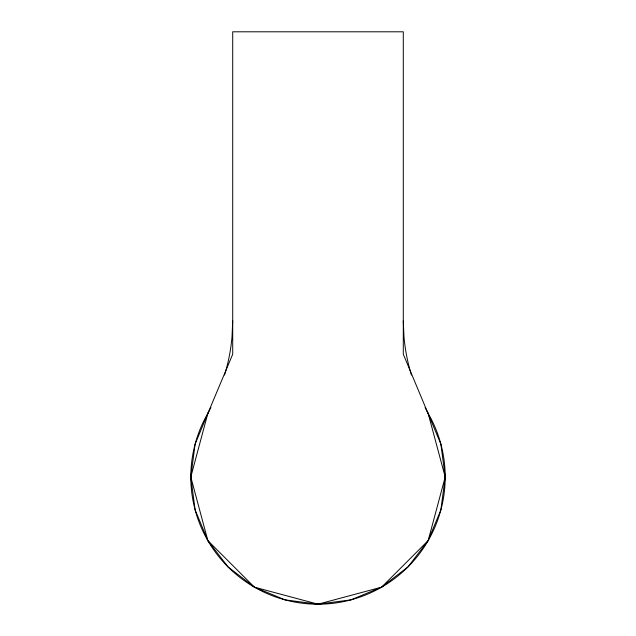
<?xml version="1.0" encoding="UTF-8"?>
<svg xmlns="http://www.w3.org/2000/svg" width="636" height="636" viewBox="0 0 636 636"><rect width="100%" height="100%" fill="white"/><g stroke="black" fill="none" stroke-linecap="round" stroke-linejoin="round"><path stroke-width="0.95" d="M232.712 320.926L232.021 336.762A185.656 185.656 0 0 1 224.564 375.041M210.929 407.485L207.845 413.4L195.133 444.079L190.8 477L195.133 509.921L207.845 540.6L228.054 566.946L254.4 587.155L285.079 599.867L318 604.2L350.921 599.867L381.6 587.155L407.946 566.946L428.155 540.6L440.867 509.921L445.2 477L440.867 444.079L403.288 354.22L403.288 31.8L232.712 31.8L232.712 354.22L207.845 413.4L190.8 477L207.845 540.6L254.4 587.155L318 604.2L381.6 587.155L428.155 540.6L445.2 477L428.155 413.4L425.071 407.485M403.288 320.926L403.979 336.762A185.656 185.656 0 0 0 411.436 375.041M427.177 411.731A127.2 127.2 0 0 1 400.259 574.022A127.2 127.2 0 0 1 235.741 574.022A127.2 127.2 0 0 1 208.823 411.731"/></g></svg>
